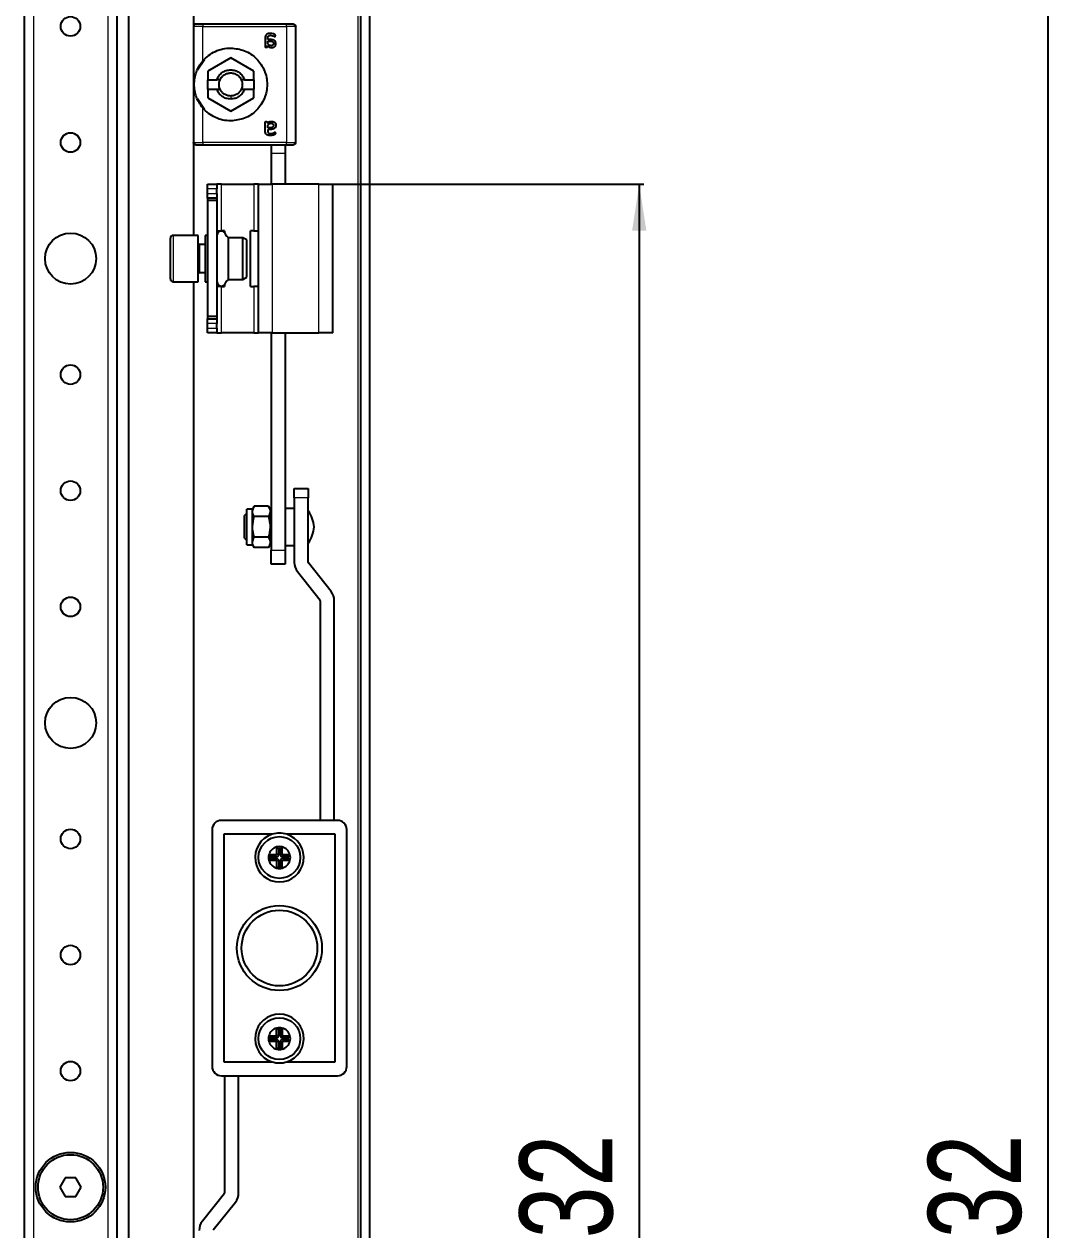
# Model space of a CAD drawing. Header units: millimetres. Extents: x -542 to 1728, y -422 to 1043.
# Drawn here: x 1505.6 to 1727.7, y 304.4 to 564.1 of the extents above; entities that cross this region are included whole.
import ezdxf

# ---------------------------------------------------------------- set-up
doc = ezdxf.new("R2010")
doc.units = ezdxf.units.MM
doc.layers.add('FORMAT', color=7, linetype='Continuous')
doc.styles.add('SLDTEXTSTYLE0', font='TXT', dxfattribs={"width": 0.75})
doc.dimstyles.new('SLDDIMSTYLE0', dxfattribs={"dimtxt": 20, "dimasz": 10, "dimexe": 0, "dimexo": 0.0625, "dimgap": 5, "dimtad": 2, "dimdec": 1, "dimrnd": 1e-09, "dimzin": 12, "dimdsep": 46, "dimtxsty": 'SLDTEXTSTYLE0', "dimsah": 1, "dimcen": 0.09, "dimadec": 0, "dimazin": 3, "dimtfac": 1, "dimtofl": 0, "dimtmove": 0, "dimatfit": 3, "dimfxl": 0, "dimfrac": 2, "dimtolj": 1, "dimtzin": 12, "dimarcsym": 0})

# ---------------------------------------------------------------- blocks, each defined once
blk = doc.blocks.new('_D_5')
at = {"layer": 'FORMAT'}
for p, q in [((1572.12, 779.63), (1727.11, 779.63)), ((1726.11, 779.63), (1726.11, -152.37)), ((1572.12, -152.37), (1727.11, -152.37))]:
    blk.add_line(p, q, dxfattribs=at)
for points in [[(1726.11, 779.63), (1724.58, 769.63), (1727.65, 769.63)], [(1726.11, -152.37), (1727.65, -142.37), (1724.58, -142.37)]]:
    blk.add_solid(points, dxfattribs=at)
at = {"layer": 'FORMAT', "insert": (1700.33, 291.46), "char_height": 20, "attachment_point": 1, "rotation": 90, "style": 'SLDTEXTSTYLE0'}
blk.add_mtext('932', dxfattribs=at)
blk = doc.blocks.new('_D_8')
at = {"layer": 'FORMAT'}
for p, q in [((1569.12, 529.63), (1639.11, 529.63)), ((1638.11, 529.63), (1638.11, 97.63)), ((1569.12, 97.63), (1639.11, 97.63))]:
    blk.add_line(p, q, dxfattribs=at)
for points in [[(1638.11, 529.63), (1636.58, 519.63), (1639.65, 519.63)], [(1638.11, 97.63), (1639.65, 107.63), (1636.58, 107.63)]]:
    blk.add_solid(points, dxfattribs=at)
at = {"layer": 'FORMAT', "insert": (1612.33, 291.46), "char_height": 20, "attachment_point": 1, "rotation": 90, "style": 'SLDTEXTSTYLE0'}
blk.add_mtext('432', dxfattribs=at)

msp = doc.modelspace()

# ---------------------------------------------------------------- linework, layer by layer
at = {"color": 7, "linetype": 'Continuous', "lineweight": 25}
for p, q in [((1578.11, -263.87), (1578.11, 891.13)), ((1580.11, -263.87), (1580.11, 891.13)), ((1528.11, 858.13), (1528.11, -230.87)), ((1505.61, 831.13), (1505.61, -203.87)), ((1525.61, 831.13), (1525.61, -203.87)), ((1542.11, 758.63), (1542.11, 563.8)), ((1542.11, 563.63), (1542.11, 538.63)), ((1562.11, 564.13), (1544.11, 564.13)), ((1562.71, 564.13), (1562.46, 564.13)), ((1564.11, 538.63), (1564.11, 563.63)), ((1557.55, 561.08), (1557.55, 559.22)), ((1558.08, 560.83), (1558.08, 561.05)), ((1558.01, 559.22), (1558.01, 559.5)), ((1558.46, 560.83), (1558.08, 560.83)), ((1558.08, 560.48), (1558.51, 560.48)), ((1558.08, 559.89), (1558.08, 560.48)), ((1542.94, 554.25), (1544.45, 556.51)), ((1550.11, 556.84), (1545.16, 553.98)), ((1555.06, 553.98), (1550.11, 556.84)), ((1545.16, 553.98), (1545.16, 552.13)), ((1555.06, 552.13), (1555.06, 553.98)), ((1545.16, 550.13), (1545.16, 552.13)), ((1545.16, 552.13), (1547.12, 552.13)), ((1547.82, 552.13), (1547.12, 552.13)), ((1553.1, 552.13), (1552.4, 552.13)), ((1553.1, 552.13), (1555.06, 552.13)), ((1555.06, 552.13), (1555.06, 550.13)), ((1544.45, 545.74), (1542.94, 548)), ((1545.16, 550.13), (1545.16, 548.27)), ((1545.16, 550.13), (1547.12, 550.13)), ((1545.16, 548.27), (1550.11, 545.41)), ((1547.12, 550.13), (1547.82, 550.13)), ((1550.11, 545.41), (1555.06, 548.27)), ((1552.4, 550.13), (1553.1, 550.13)), ((1553.1, 550.13), (1555.06, 550.13)), ((1555.06, 548.27), (1555.06, 550.13)), ((1557.55, 541.17), (1557.55, 543.03)), ((1558.01, 543.03), (1558.01, 542.75)), ((1558.08, 541.77), (1558.08, 542.36)), ((1558.51, 541.77), (1558.08, 541.77)), ((1558.46, 541.42), (1558.08, 541.42)), ((1558.08, 541.42), (1558.08, 541.2)), ((1542.11, 538.45), (1542.11, 518.63)), ((1544.11, 538.13), (1562.11, 538.13)), ((1558.81, 538.2), (1558.81, 536.33)), ((1561.81, 538.2), (1561.81, 536.33)), ((1562.46, 538.13), (1562.71, 538.13)), ((1558.81, 536.33), (1558.81, 529.63)), ((1561.81, 536.33), (1561.81, 529.63)), ((1545.11, 529.63), (1547.11, 529.63)), ((1545.11, 528.63), (1545.11, 529.63)), ((1545.11, 527.63), (1545.11, 528.63)), ((1545.11, 526.63), (1545.11, 527.63)), ((1547.11, 529.63), (1547.11, 528.63)), ((1548.11, 529.63), (1547.11, 529.63)), ((1547.11, 527.63), (1547.11, 528.63)), ((1547.11, 527.63), (1547.11, 526.63)), ((1548.11, 529.63), (1555.11, 529.63)), ((1556.11, 529.63), (1555.11, 529.63)), ((1556.11, 529.63), (1559.11, 529.63)), ((1556.11, 497.63), (1556.11, 529.63)), ((1569.11, 529.63), (1559.11, 529.63)), ((1569.11, 529.63), (1572.11, 529.63)), ((1572.11, 497.63), (1572.11, 529.63)), ((1547.11, 526.63), (1545.11, 526.63)), ((1545.11, 526.63), (1545.11, 526.13)), ((1547.11, 526.13), (1545.11, 526.13)), ((1545.11, 526.13), (1545.11, 501.13)), ((1547.11, 526.63), (1547.11, 526.13)), ((1547.11, 526.13), (1547.11, 501.13)), ((1547.11, 519.63), (1548.11, 519.63)), ((1548.81, 519.63), (1548.11, 519.63)), ((1548.81, 519.63), (1548.81, 519.18)), ((1554.41, 507.63), (1554.41, 519.63)), ((1555.11, 519.63), (1554.41, 519.63)), ((1555.11, 519.63), (1556.11, 519.63)), ((1537.11, 511.37), (1537.11, 518.03)), ((1543.11, 518.63), (1537.71, 518.63)), ((1543.11, 511.07), (1543.11, 518.63)), ((1545.11, 518.63), (1544.61, 518.63)), ((1544.61, 518.63), (1544.61, 517.41)), ((1544.61, 517.41), (1544.61, 508.63)), ((1552.74, 518.13), (1549.61, 518.13)), ((1549.61, 509.13), (1549.61, 518.13)), ((1553.61, 517.63), (1552.74, 518.13)), ((1552.74, 509.13), (1552.74, 518.13)), ((1553.61, 509.63), (1553.61, 517.63)), ((1544.61, 516.63), (1543.36, 516.63)), ((1537.11, 509.23), (1537.11, 511.37)), ((1543.11, 508.63), (1543.11, 511.07)), ((1543.36, 510.63), (1544.61, 510.63)), ((1549.61, 509.13), (1552.74, 509.13)), ((1552.74, 509.13), (1553.61, 509.63)), ((1537.71, 508.63), (1543.11, 508.63)), ((1542.11, 508.63), (1542.11, 118.63)), ((1544.61, 508.63), (1545.11, 508.63)), ((1548.11, 507.63), (1547.11, 507.63)), ((1548.11, 507.63), (1548.81, 507.63)), ((1548.81, 508.07), (1548.81, 507.63)), ((1554.41, 507.63), (1555.11, 507.63)), ((1556.11, 507.63), (1555.11, 507.63)), ((1547.11, 501.13), (1545.11, 501.13)), ((1545.11, 501.13), (1545.11, 500.63)), ((1545.11, 499.63), (1545.11, 500.63)), ((1545.11, 500.63), (1547.11, 500.63)), ((1545.11, 498.63), (1545.11, 499.63)), ((1545.11, 497.63), (1545.11, 498.63)), ((1547.11, 501.13), (1547.11, 500.63)), ((1547.11, 500.63), (1547.11, 499.63)), ((1547.11, 498.63), (1547.11, 499.63)), ((1547.11, 498.63), (1547.11, 497.63)), ((1547.11, 497.63), (1545.11, 497.63)), ((1547.11, 497.63), (1548.11, 497.63)), ((1555.11, 497.63), (1548.11, 497.63)), ((1555.11, 497.63), (1556.11, 497.63)), ((1559.11, 497.63), (1556.11, 497.63)), ((1558.81, 497.63), (1558.81, 450.83)), ((1559.11, 497.63), (1569.11, 497.63)), ((1561.81, 497.63), (1561.81, 450.83)), ((1572.11, 497.63), (1569.11, 497.63)), ((1563.81, 462.13), (1563.81, 464.13)), ((1563.81, 464.13), (1566.81, 464.13)), ((1566.81, 464.13), (1566.81, 462.13)), ((1554.81, 459.68), (1553.61, 459.68)), ((1553.61, 455.83), (1553.61, 459.68)), ((1555.16, 460.28), (1554.81, 459.68)), ((1554.81, 455.83), (1554.81, 459.68)), ((1558.26, 460.28), (1555.16, 460.28)), ((1558.61, 459.68), (1558.26, 460.28)), ((1558.61, 459.68), (1558.61, 451.98)), ((1563.81, 459.83), (1561.81, 459.83)), ((1563.81, 462.13), (1563.81, 448.19)), ((1566.81, 448.19), (1566.81, 462.13)), ((1553.61, 458.78), (1553.11, 458.28)), ((1553.11, 453.38), (1553.11, 458.28)), ((1558.26, 458.05), (1555.16, 458.05)), ((1558.81, 458.78), (1558.61, 458.78)), ((1553.61, 451.98), (1553.61, 455.83)), ((1554.81, 451.98), (1554.81, 455.83)), ((1553.11, 453.38), (1553.61, 452.88)), ((1553.61, 451.98), (1554.81, 451.98)), ((1554.81, 451.98), (1555.16, 451.38)), ((1558.26, 453.6), (1555.16, 453.6)), ((1558.26, 451.38), (1558.61, 451.98)), ((1558.61, 452.88), (1558.81, 452.88)), ((1558.26, 451.38), (1555.16, 451.38)), ((1558.81, 447.83), (1558.81, 450.83)), ((1561.81, 451.83), (1563.81, 451.83)), ((1561.81, 450.83), (1561.81, 447.83)), ((1561.81, 447.83), (1558.81, 447.83)), ((1571.72, 441.9), (1566.85, 448.07)), ((1564.5, 446.21), (1569.37, 440.04)), ((1569.41, 439.92), (1569.41, 392.63)), ((1572.41, 392.63), (1572.41, 439.92)), ((1573.11, 392.63), (1548.11, 392.63)), ((1546.11, 390.63), (1546.11, 339.63)), ((1548.61, 389.63), (1548.61, 340.63)), ((1559.01, 389.63), (1548.61, 389.63)), ((1572.61, 389.63), (1562.21, 389.63)), ((1572.61, 340.63), (1572.61, 389.63)), ((1575.11, 339.63), (1575.11, 390.63)), ((1558.7, 384.79), (1558.34, 385.23)), ((1559.91, 385.23), (1558.34, 385.23)), ((1558.7, 384.46), (1558.34, 384.03)), ((1559.91, 384.79), (1558.7, 384.79)), ((1558.7, 384.46), (1559.91, 384.46)), ((1560.01, 386.9), (1560.01, 385.33)), ((1560.45, 386.53), (1560.01, 386.9)), ((1560.45, 386.53), (1560.45, 385.33)), ((1560.77, 386.53), (1561.21, 386.9)), ((1560.77, 385.33), (1560.77, 386.53)), ((1561.21, 385.33), (1561.21, 386.9)), ((1562.88, 385.23), (1561.31, 385.23)), ((1562.52, 384.79), (1561.31, 384.79)), ((1561.31, 384.46), (1562.52, 384.46)), ((1562.52, 384.79), (1562.88, 385.23)), ((1562.52, 384.46), (1562.88, 384.03)), ((1558.34, 384.03), (1559.91, 384.03)), ((1560.01, 383.93), (1560.01, 382.35)), ((1560.45, 382.72), (1560.01, 382.35)), ((1560.45, 383.93), (1560.45, 382.72)), ((1560.77, 382.72), (1560.77, 383.93)), ((1560.77, 382.72), (1561.21, 382.35)), ((1561.21, 382.35), (1561.21, 383.93)), ((1561.31, 384.03), (1562.88, 384.03)), ((1558.7, 345.79), (1558.34, 346.23)), ((1558.34, 346.23), (1559.91, 346.23)), ((1558.7, 345.46), (1558.34, 345.03)), ((1558.7, 345.79), (1559.91, 345.79)), ((1559.91, 345.46), (1558.7, 345.46)), ((1560.01, 346.33), (1560.01, 347.9)), ((1560.45, 347.53), (1560.01, 347.9)), ((1560.45, 346.33), (1560.45, 347.53)), ((1560.77, 347.53), (1561.21, 347.9)), ((1560.77, 347.53), (1560.77, 346.33)), ((1561.21, 347.9), (1561.21, 346.33)), ((1561.31, 346.23), (1562.88, 346.23)), ((1561.31, 345.79), (1562.52, 345.79)), ((1562.52, 345.46), (1561.31, 345.46)), ((1562.52, 345.79), (1562.88, 346.23)), ((1562.52, 345.46), (1562.88, 345.03)), ((1559.91, 345.03), (1558.34, 345.03)), ((1560.01, 343.35), (1560.01, 344.93)), ((1560.45, 343.72), (1560.01, 343.35)), ((1560.45, 343.72), (1560.45, 344.93)), ((1560.77, 344.93), (1560.77, 343.72)), ((1560.77, 343.72), (1561.21, 343.35)), ((1561.21, 344.93), (1561.21, 343.35)), ((1562.88, 345.03), (1561.31, 345.03)), ((1548.61, 340.63), (1559.01, 340.63)), ((1562.21, 340.63), (1572.61, 340.63)), ((1548.11, 337.63), (1573.11, 337.63)), ((1548.81, 337.63), (1548.81, 312.4)), ((1551.81, 312.4), (1551.81, 337.63)), ((1514.45, 315.63), (1513.3, 313.63)), ((1516.76, 315.63), (1514.45, 315.63)), ((1517.92, 313.63), (1516.76, 315.63)), ((1513.3, 313.63), (1514.45, 311.63)), ((1516.76, 311.63), (1517.92, 313.63)), ((1548.77, 312.27), (1544.01, 306.3)), ((1514.45, 311.63), (1516.76, 311.63)), ((1546.35, 304.43), (1551.11, 310.4))]:
    msp.add_line(p, q, dxfattribs=at)
at = {"color": 8, "linetype": 'Continuous', "lineweight": 18}
for p, q in [((1577.51, 888.53), (1577.51, -261.27)), ((1507.61, 831.13), (1507.61, -203.87)), ((1523.61, 831.13), (1523.61, -203.87)), ((1544.11, 556.19), (1544.11, 563.63)), ((1544.11, 563.63), (1562.11, 563.63)), ((1562.11, 563.63), (1562.11, 538.63)), ((1550.11, 548.63), (1550.11, 547.98)), ((1544.11, 538.63), (1544.11, 546.06)), ((1562.11, 538.63), (1544.11, 538.63)), ((1558.81, 536.33), (1561.81, 536.33)), ((1547.11, 528.63), (1545.11, 528.63)), ((1545.11, 527.63), (1547.11, 527.63)), ((1548.11, 519.63), (1548.11, 529.63)), ((1555.11, 529.63), (1555.11, 519.63)), ((1559.11, 497.63), (1559.11, 529.63)), ((1569.11, 497.63), (1569.11, 529.63)), ((1537.71, 518.63), (1537.71, 511.07)), ((1543.36, 516.63), (1543.36, 510.63)), ((1537.71, 511.07), (1537.71, 508.63)), ((1548.11, 497.63), (1548.11, 507.63)), ((1555.11, 507.63), (1555.11, 497.63)), ((1547.11, 499.63), (1545.11, 499.63)), ((1545.11, 498.63), (1547.11, 498.63)), ((1566.81, 462.13), (1563.81, 462.13)), ((1558.81, 450.83), (1561.81, 450.83)), ((1559.91, 384.79), (1559.91, 385.23)), ((1559.91, 384.46), (1559.91, 384.03)), ((1560.45, 385.33), (1560.01, 385.33)), ((1560.77, 385.33), (1561.21, 385.33)), ((1561.31, 384.79), (1561.31, 385.23)), ((1561.31, 384.46), (1561.31, 384.03)), ((1560.45, 383.93), (1560.01, 383.93)), ((1560.77, 383.93), (1561.21, 383.93)), ((1559.91, 345.79), (1559.91, 346.23)), ((1559.91, 345.46), (1559.91, 345.03)), ((1560.45, 346.33), (1560.01, 346.33)), ((1560.77, 346.33), (1561.21, 346.33)), ((1561.31, 345.79), (1561.31, 346.23)), ((1561.31, 345.46), (1561.31, 345.03)), ((1560.45, 344.93), (1560.01, 344.93)), ((1560.77, 344.93), (1561.21, 344.93))]:
    msp.add_line(p, q, dxfattribs=at)
at = {"color": 7, "linetype": 'Continuous', "lineweight": 25}
for centre, radius in [((1515.61, 563.63), 2.1), ((1515.61, 538.63), 2.1), ((1515.61, 513.63), 5.5), ((1515.61, 488.63), 2.1), ((1515.61, 463.63), 2.1), ((1515.61, 438.63), 2.1), ((1515.61, 413.63), 5.5), ((1515.61, 388.63), 2.1), ((1560.61, 384.63), 4.5), ((1560.61, 365.13), 9.15), ((1560.61, 365.13), 8.15), ((1515.61, 363.63), 2.1), ((1560.61, 345.63), 4.5), ((1515.61, 338.63), 2.1), ((1515.61, 313.63), 7.5), ((1515.61, 313.63), 7)]:
    msp.add_circle(centre, radius, dxfattribs=at)
for centre, radius, start, end in [((1537.71, 518.03), 0.6, 90, 180), ((1543.36, 516.88), 0.25, 180, 270), ((1537.71, 509.23), 0.6, 180, 270), ((1543.36, 510.38), 0.25, 90, 180), ((1560.17, 454.87), 8, 6.8819, 33.8709), ((1560.17, 456.78), 8, 326.1291, 353.1181), ((1567.01, 448.19), 3.2, 180, 218.264), ((1567.01, 448.19), 0.2, 180, 218.264), ((1569.21, 439.92), 3.2, 0, 38.264), ((1569.21, 439.92), 0.2, 0, 38.264), ((1548.11, 390.63), 2, 90, 180), ((1573.11, 390.63), 2, 0, 90), ((1560.61, 384.63), 5.25, 107.7528, 72.2472), ((1560.61, 384.63), 5.25, 72.2472, 107.7528), ((1560.61, 384.63), 2.35, 75.2075, 104.7925), ((1560.61, 384.63), 2.35, 165.2075, 194.7925), ((1560.61, 384.63), 2.35, 104.7925, 165.2075), ((1560.61, 384.63), 1.91, 175.1056, 184.8944), ((1559.91, 385.33), 0.1, 270, 0), ((1559.91, 385.33), 0.537, 270, 0), ((1559.91, 383.93), 0.537, 0, 90), ((1560.61, 384.63), 1.91, 85.1056, 94.8944), ((1561.31, 385.33), 0.537, 180, 270), ((1561.31, 383.93), 0.537, 90, 180), ((1560.61, 384.63), 2.35, 14.7925, 75.2075), ((1561.31, 385.33), 0.1, 180, 270), ((1560.61, 384.63), 1.91, 355.1056, 4.8944), ((1560.61, 384.63), 2.35, 345.2075, 14.7925), ((1560.61, 384.63), 2.35, 194.7925, 255.2075), ((1559.91, 383.93), 0.1, 0, 90), ((1560.61, 384.63), 2.35, 255.2075, 284.7925), ((1560.61, 384.63), 1.91, 265.1056, 274.8944), ((1560.61, 384.63), 2.35, 284.7925, 345.2075), ((1561.31, 383.93), 0.1, 90, 180), ((1560.61, 345.63), 5.25, 287.7528, 252.2472), ((1560.61, 345.63), 2.35, 165.2075, 194.7925), ((1560.61, 345.63), 2.35, 104.7925, 165.2075), ((1560.61, 345.63), 1.91, 175.1056, 184.8944), ((1559.91, 346.33), 0.1, 270, 0), ((1559.91, 346.33), 0.537, 270, 0), ((1559.91, 344.93), 0.537, 0, 90), ((1560.61, 345.63), 2.35, 75.2075, 104.7925), ((1560.61, 345.63), 1.91, 85.1056, 94.8944), ((1561.31, 346.33), 0.537, 180, 270), ((1561.31, 344.93), 0.537, 90, 180), ((1560.61, 345.63), 2.35, 14.7925, 75.2075), ((1561.31, 346.33), 0.1, 180, 270), ((1560.61, 345.63), 1.91, 355.1056, 4.8944), ((1560.61, 345.63), 2.35, 345.2075, 14.7925), ((1560.61, 345.63), 2.35, 194.7925, 255.2075), ((1559.91, 344.93), 0.1, 0, 90), ((1560.61, 345.63), 2.35, 255.2075, 284.7925), ((1560.61, 345.63), 1.91, 265.1056, 274.8944), ((1560.61, 345.63), 2.35, 284.7925, 345.2075), ((1561.31, 344.93), 0.1, 90, 180), ((1560.61, 345.63), 5.25, 252.2472, 287.7528), ((1548.11, 339.63), 2, 180, 270), ((1573.11, 339.63), 2, 270, 0), ((1548.61, 312.4), 0.2, 321.4416, 0), ((1548.61, 312.4), 3.2, 321.4416, 0), ((1546.51, 304.31), 3.2, 141.4416, 180)]:
    msp.add_arc(centre, radius, start, end, dxfattribs=at)
for points in [[(1542.61, 564.13), (1542.54, 564.12), (1542.41, 564.1), (1542.25, 563.99), (1542.13, 563.82), (1542.12, 563.69), (1542.11, 563.63)], [(1544.11, 564.13), (1543.91, 564.13), (1543.52, 564.13), (1543.02, 564.13), (1542.68, 564.13), (1542.63, 564.13), (1542.61, 564.13)], [(1563.61, 564.13), (1563.59, 564.13), (1563.54, 564.13), (1563.19, 564.13), (1562.7, 564.13), (1562.31, 564.13), (1562.11, 564.13)], [(1563.61, 564.13), (1563.67, 564.12), (1563.81, 564.1), (1563.97, 563.99), (1564.09, 563.82), (1564.1, 563.69), (1564.11, 563.63)], [(1544.11, 556.19), (1544.5, 556.6), (1545.29, 557.42), (1546.78, 558.29), (1548.4, 558.87), (1549.54, 558.94), (1550.11, 558.98)], [(1550.11, 558.98), (1551.14, 558.86), (1553.19, 558.62), (1555.8, 556.81), (1557.55, 554.21), (1558.16, 551.13), (1557.55, 548.04), (1555.8, 545.44), (1553.19, 543.63), (1551.14, 543.39), (1550.11, 543.28)], [(1547.12, 552.13), (1547.25, 552.43), (1547.52, 553.03), (1548.24, 553.72), (1549.13, 554.17), (1550.11, 554.33), (1551.09, 554.17), (1551.98, 553.72), (1552.7, 553.03), (1552.96, 552.43), (1553.1, 552.13)], [(1547.82, 552.13), (1547.93, 552.34), (1548.16, 552.77), (1548.72, 553.24), (1549.38, 553.56), (1549.87, 553.61), (1550.11, 553.63)], [(1550.11, 553.63), (1550.35, 553.61), (1550.83, 553.56), (1551.5, 553.24), (1552.05, 552.77), (1552.28, 552.34), (1552.4, 552.13)], [(1547.82, 550.13), (1547.76, 550.29), (1547.64, 550.61), (1547.59, 551.13), (1547.64, 551.64), (1547.76, 551.96), (1547.82, 552.13)], [(1552.4, 552.13), (1552.46, 551.96), (1552.58, 551.64), (1552.62, 551.13), (1552.58, 550.61), (1552.46, 550.29), (1552.4, 550.13)], [(1550.11, 547.98), (1549.78, 548.01), (1549.13, 548.06), (1548.24, 548.53), (1547.52, 549.22), (1547.25, 549.82), (1547.12, 550.13)], [(1550.11, 548.63), (1549.87, 548.65), (1549.38, 548.69), (1548.72, 549.01), (1548.16, 549.49), (1547.93, 549.91), (1547.82, 550.13)], [(1553.1, 550.13), (1552.96, 549.82), (1552.7, 549.22), (1551.98, 548.53), (1551.09, 548.06), (1550.44, 548.01), (1550.11, 547.98)], [(1552.4, 550.13), (1552.28, 549.91), (1552.05, 549.49), (1551.5, 549.01), (1550.83, 548.69), (1550.35, 548.65), (1550.11, 548.63)], [(1550.11, 543.28), (1549.54, 543.31), (1548.4, 543.38), (1546.78, 543.96), (1545.29, 544.83), (1544.5, 545.65), (1544.11, 546.06)], [(1542.61, 538.13), (1542.54, 538.13), (1542.41, 538.15), (1542.25, 538.26), (1542.13, 538.43), (1542.12, 538.56), (1542.11, 538.63)], [(1542.61, 538.13), (1542.63, 538.13), (1542.68, 538.13), (1543.02, 538.13), (1543.52, 538.13), (1543.91, 538.13), (1544.11, 538.13)], [(1562.11, 538.13), (1562.31, 538.13), (1562.7, 538.13), (1563.19, 538.13), (1563.54, 538.13), (1563.59, 538.13), (1563.61, 538.13)], [(1564.11, 538.63), (1564.1, 538.56), (1564.09, 538.43), (1563.97, 538.26), (1563.81, 538.15), (1563.67, 538.13), (1563.61, 538.13)]]:
    msp.add_open_spline(points, degree=3, dxfattribs=at)
at = {"color": 8, "linetype": 'Continuous', "lineweight": 18}
for points in [[(1544.11, 563.63), (1543.85, 563.63), (1543.32, 563.63), (1542.66, 563.63), (1542.2, 563.63), (1542.14, 563.63), (1542.11, 563.63)], [(1544.11, 564.13), (1544.11, 564.12), (1544.11, 564.1), (1544.11, 563.99), (1544.11, 563.82), (1544.11, 563.69), (1544.11, 563.63)], [(1562.11, 563.63), (1562.11, 563.69), (1562.11, 563.82), (1562.11, 563.99), (1562.11, 564.1), (1562.11, 564.12), (1562.11, 564.13)], [(1564.11, 563.63), (1564.08, 563.63), (1564.02, 563.63), (1563.56, 563.63), (1562.9, 563.63), (1562.37, 563.63), (1562.11, 563.63)], [(1542.11, 538.63), (1542.14, 538.63), (1542.2, 538.63), (1542.66, 538.63), (1543.32, 538.63), (1543.85, 538.63), (1544.11, 538.63)], [(1544.11, 538.63), (1544.11, 538.56), (1544.11, 538.43), (1544.11, 538.26), (1544.11, 538.15), (1544.11, 538.13), (1544.11, 538.13)], [(1562.11, 538.13), (1562.11, 538.13), (1562.11, 538.15), (1562.11, 538.26), (1562.11, 538.43), (1562.11, 538.56), (1562.11, 538.63)], [(1562.11, 538.63), (1562.37, 538.63), (1562.9, 538.63), (1563.56, 538.63), (1564.02, 538.63), (1564.08, 538.63), (1564.11, 538.63)]]:
    msp.add_open_spline(points, degree=3, dxfattribs=at)
at = {"color": 7, "linetype": 'Continuous', "lineweight": 25}
for points, knots in [([(1558.66, 562.13), (1558.52, 562.12), (1558.29, 562.11), (1558.01, 562.01), (1557.82, 561.9), (1557.68, 561.73), (1557.57, 561.45), (1557.56, 561.23), (1557.55, 561.08)], [0, 0, 0, 0, 0.250089, 0.382495, 0.500259, 0.622163, 0.750133, 1, 1, 1, 1]), ([(1558.08, 561.05), (1558.08, 561.14), (1558.09, 561.28), (1558.15, 561.45), (1558.22, 561.56), (1558.33, 561.64), (1558.45, 561.69), (1558.59, 561.71), (1558.67, 561.71), (1558.72, 561.71)], [0, 0, 0, 0, 0.250023, 0.382539, 0.499802, 0.620838, 0.749652, 0.874777, 1, 1, 1, 1]), ([(1559.73, 561.63), (1559.73, 561.68), (1559.73, 561.77), (1559.66, 561.86), (1559.53, 561.94), (1559.2, 562.07), (1558.88, 562.11), (1558.66, 562.13)], [0, 0, 0, 0, 0.124693, 0.187182, 0.249773, 0.500039, 1, 1, 1, 1]), ([(1558.72, 561.71), (1558.88, 561.7), (1559.12, 561.67), (1559.37, 561.54), (1559.5, 561.47), (1559.57, 561.43), (1559.61, 561.42), (1559.62, 561.42)], [0, 0, 0, 0, 0.4987, 0.749508, 0.874949, 0.946783, 1, 1, 1, 1]), ([(1559.62, 561.42), (1559.64, 561.42), (1559.65, 561.42), (1559.67, 561.43), (1559.68, 561.45), (1559.7, 561.47), (1559.72, 561.51), (1559.72, 561.55), (1559.73, 561.59), (1559.73, 561.62), (1559.73, 561.63)], [0, 0, 0, 0, 0.128825, 0.180169, 0.243397, 0.36986, 0.499864, 0.749649, 0.843476, 1, 1, 1, 1]), ([(1557.55, 559.22), (1557.55, 559.21), (1557.55, 559.19), (1557.57, 559.17), (1557.59, 559.15), (1557.67, 559.13), (1557.73, 559.13), (1557.78, 559.13)], [0, 0, 0, 0, 0.124881, 0.183376, 0.250934, 0.500336, 1, 1, 1, 1]), ([(1557.78, 559.13), (1557.82, 559.13), (1557.89, 559.13), (1557.97, 559.15), (1557.99, 559.17), (1558.01, 559.19), (1558.01, 559.21), (1558.01, 559.22)], [0, 0, 0, 0, 0.499718, 0.749437, 0.810587, 0.875078, 1, 1, 1, 1]), ([(1558.01, 559.5), (1558.13, 559.38), (1558.32, 559.21), (1558.59, 559.1), (1558.76, 559.07), (1558.84, 559.07), (1558.88, 559.07)], [0, 0, 0, 0, 0.499113, 0.749325, 0.874665, 1, 1, 1, 1]), ([(1558.8, 559.48), (1558.73, 559.48), (1558.59, 559.5), (1558.33, 559.63), (1558.18, 559.79), (1558.08, 559.89)], [0, 0, 0, 0, 0.249939, 0.499864, 1, 1, 1, 1]), ([(1559.84, 559.91), (1559.84, 559.99), (1559.83, 560.15), (1559.74, 560.36), (1559.58, 560.54), (1559.31, 560.71), (1558.93, 560.81), (1558.62, 560.83), (1558.46, 560.83)], [0, 0, 0, 0, 0.125049, 0.249886, 0.370856, 0.49982, 0.749609, 1, 1, 1, 1]), ([(1558.51, 560.48), (1558.61, 560.47), (1558.79, 560.47), (1559.02, 560.41), (1559.16, 560.31), (1559.25, 560.21), (1559.31, 560.09), (1559.31, 559.99), (1559.31, 559.95)], [0, 0, 0, 0, 0.279652, 0.500248, 0.629485, 0.750186, 0.875763, 1, 1, 1, 1]), ([(1559.31, 559.95), (1559.31, 559.88), (1559.3, 559.78), (1559.24, 559.67), (1559.17, 559.59), (1559.09, 559.54), (1559, 559.5), (1558.9, 559.48), (1558.83, 559.48), (1558.8, 559.48)], [0, 0, 0, 0, 0.249168, 0.373635, 0.49939, 0.619394, 0.749656, 0.87477, 1, 1, 1, 1]), ([(1558.88, 559.07), (1559.01, 559.07), (1559.19, 559.08), (1559.41, 559.17), (1559.57, 559.27), (1559.69, 559.4), (1559.82, 559.61), (1559.83, 559.79), (1559.84, 559.91)], [0, 0, 0, 0, 0.25007, 0.379181, 0.500499, 0.62417, 0.750842, 1, 1, 1, 1]), ([(1544.11, 546.06), (1543.82, 546.44), (1543.25, 547.2), (1542.69, 548.44), (1542.34, 549.72), (1542.22, 551.13), (1542.34, 552.53), (1542.7, 553.81), (1543.25, 555.06), (1543.82, 555.81), (1544.11, 556.19)], [0, 0, 0, 0, 0.125762, 0.25037, 0.375307, 0.500139, 0.62481, 0.749763, 0.874888, 1, 1, 1, 1]), ([(1557.55, 543.03), (1557.55, 543.05), (1557.55, 543.06), (1557.57, 543.08), (1557.59, 543.1), (1557.67, 543.12), (1557.73, 543.13), (1557.78, 543.13)], [0, 0, 0, 0, 0.124884, 0.186377, 0.250914, 0.500322, 1, 1, 1, 1]), ([(1557.78, 543.13), (1557.83, 543.13), (1557.88, 543.12), (1557.95, 543.11), (1557.98, 543.1), (1557.99, 543.08), (1558.01, 543.06), (1558.01, 543.04), (1558.01, 543.03)], [0, 0, 0, 0, 0.499162, 0.644242, 0.749698, 0.813605, 0.875217, 1, 1, 1, 1]), ([(1558.01, 542.75), (1558.13, 542.87), (1558.32, 543.04), (1558.63, 543.17), (1558.8, 543.18), (1558.88, 543.18)], [0, 0, 0, 0, 0.499364, 0.749701, 1, 1, 1, 1]), ([(1558.08, 542.36), (1558.18, 542.46), (1558.33, 542.62), (1558.55, 542.74), (1558.69, 542.77), (1558.77, 542.77), (1558.8, 542.77)], [0, 0, 0, 0, 0.499765, 0.749504, 0.874771, 1, 1, 1, 1]), ([(1558.8, 542.77), (1558.87, 542.77), (1558.97, 542.76), (1559.09, 542.71), (1559.17, 542.66), (1559.24, 542.58), (1559.28, 542.5), (1559.31, 542.4), (1559.31, 542.33), (1559.31, 542.3)], [0, 0, 0, 0, 0.2496231, 0.3771401, 0.499734, 0.6227303, 0.7498125, 0.8748762, 1, 1, 1, 1]), ([(1558.88, 543.18), (1559.01, 543.18), (1559.19, 543.17), (1559.41, 543.08), (1559.57, 542.98), (1559.69, 542.85), (1559.82, 542.64), (1559.83, 542.46), (1559.84, 542.34)], [0, 0, 0, 0, 0.25007, 0.379559, 0.500499, 0.624556, 0.750843, 1, 1, 1, 1]), ([(1558.66, 540.13), (1558.59, 540.13), (1558.44, 540.13), (1558.22, 540.17), (1558.01, 540.24), (1557.82, 540.36), (1557.68, 540.52), (1557.57, 540.8), (1557.56, 541.02), (1557.55, 541.17)], [0, 0, 0, 0, 0.125255, 0.250437, 0.383066, 0.500493, 0.622629, 0.75025, 1, 1, 1, 1]), ([(1558.08, 541.2), (1558.08, 541.16), (1558.08, 541.07), (1558.1, 540.93), (1558.15, 540.81), (1558.22, 540.7), (1558.33, 540.62), (1558.49, 540.55), (1558.63, 540.54), (1558.72, 540.54)], [0, 0, 0, 0, 0.125295, 0.250514, 0.383518, 0.50035, 0.621938, 0.750243, 1, 1, 1, 1]), ([(1559.84, 542.34), (1559.84, 542.3), (1559.84, 542.22), (1559.81, 542.07), (1559.74, 541.89), (1559.58, 541.71), (1559.31, 541.54), (1558.93, 541.44), (1558.62, 541.43), (1558.46, 541.42)], [0, 0, 0, 0, 0.0626366, 0.1252782, 0.2500723, 0.3748405, 0.4999941, 0.7496958, 1, 1, 1, 1]), ([(1559.31, 542.3), (1559.31, 542.26), (1559.31, 542.17), (1559.25, 542.04), (1559.16, 541.94), (1559.02, 541.84), (1558.79, 541.78), (1558.61, 541.78), (1558.51, 541.77)], [0, 0, 0, 0, 0.124446, 0.249795, 0.37, 0.499734, 0.719932, 1, 1, 1, 1]), ([(1559.73, 540.62), (1559.73, 540.6), (1559.73, 540.54), (1559.71, 540.46), (1559.66, 540.39), (1559.53, 540.31), (1559.2, 540.18), (1558.88, 540.15), (1558.66, 540.13)], [0, 0, 0, 0, 0.0626863, 0.1251726, 0.1876279, 0.2501847, 0.5003136, 1, 1, 1, 1]), ([(1558.72, 540.54), (1558.88, 540.55), (1559.19, 540.58), (1559.45, 540.79), (1559.61, 540.83), (1559.62, 540.83)], [0, 0, 0, 0, 0.498852, 0.946609, 1, 1, 1, 1]), ([(1559.62, 540.83), (1559.64, 540.83), (1559.65, 540.83), (1559.67, 540.82), (1559.69, 540.8), (1559.7, 540.78), (1559.72, 540.72), (1559.73, 540.67), (1559.73, 540.62)], [0, 0, 0, 0, 0.13107, 0.182437, 0.243796, 0.371388, 0.500442, 1, 1, 1, 1]), ([(1549.61, 518.13), (1549.43, 518.28), (1549.09, 518.59), (1548.89, 519.15), (1548.53, 519.46), (1548.19, 519.59), (1547.83, 519.55), (1547.48, 519.36), (1547.23, 519), (1547.15, 518.71), (1547.11, 518.56)], [0, 0, 0, 0, 0.185676, 0.371025, 0.466937, 0.562172, 0.656347, 0.751553, 0.873842, 1, 1, 1, 1]), ([(1547.11, 508.69), (1547.15, 508.54), (1547.23, 508.25), (1547.48, 507.89), (1547.83, 507.7), (1548.19, 507.66), (1548.53, 507.79), (1548.89, 508.1), (1549.09, 508.67), (1549.43, 508.97), (1549.61, 509.13)], [0, 0, 0, 0, 0.1261582, 0.2484472, 0.3436534, 0.4378284, 0.5330628, 0.6289748, 0.8143244, 1, 1, 1, 1]), ([(1555.16, 458.05), (1554.98, 458.45), (1554.64, 459.19), (1554.99, 459.93), (1555.16, 460.28)], [0, 0, 0, 0, 0.534707, 1, 1, 1, 1]), ([(1558.26, 460.28), (1558.44, 459.88), (1558.78, 459.13), (1558.43, 458.39), (1558.26, 458.05)], [0, 0, 0, 0, 0.534707, 1, 1, 1, 1]), ([(1555.16, 453.6), (1554.98, 454.36), (1554.64, 455.84), (1554.99, 457.32), (1555.16, 458.05)], [0, 0, 0, 0, 0.508481, 1, 1, 1, 1]), ([(1558.26, 458.05), (1558.44, 457.3), (1558.78, 455.81), (1558.43, 454.33), (1558.26, 453.6)], [0, 0, 0, 0, 0.508481, 1, 1, 1, 1]), ([(1555.16, 451.38), (1554.98, 451.77), (1554.64, 452.52), (1554.99, 453.26), (1555.16, 453.6)], [0, 0, 0, 0, 0.534707, 1, 1, 1, 1]), ([(1558.26, 453.6), (1558.44, 453.2), (1558.78, 452.46), (1558.43, 451.72), (1558.26, 451.38)], [0, 0, 0, 0, 0.534707, 1, 1, 1, 1])]:
    msp.add_open_spline(points, degree=3, knots=knots, dxfattribs=at)

# ---------------------------------------------------------------- dimensions: what is measured, and where the dimension line sits
at = {"layer": 'FORMAT'}
for base, p1, p2, picture, middle in [((1726.11, -152.37), (1572.11, 779.63), (1572.11, -152.37), '_D_5', (1726.11, 313.63)), ((1638.11, 97.63), (1569.11, 529.63), (1569.11, 97.63), '_D_8', (1638.11, 313.63))]:
    dim = msp.add_linear_dim(base=base, p1=p1, p2=p2, angle=90, dimstyle='SLDDIMSTYLE0', dxfattribs=at)
    dim.commit()
    dim.dimension.update_dxf_attribs({"geometry": picture, "text_midpoint": middle, "dimtype": 160})

doc.saveas('drawing.dxf')
